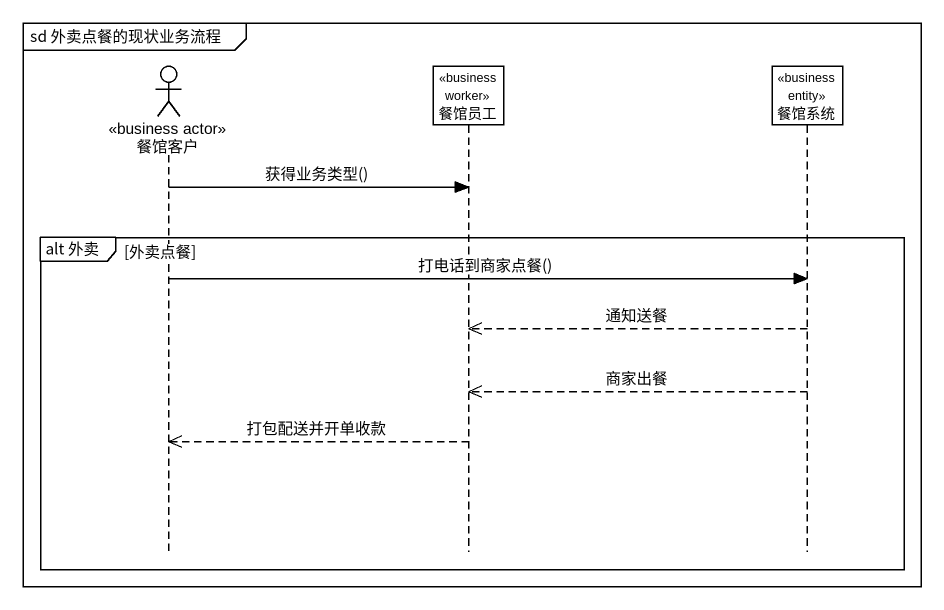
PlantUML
@startuml
mainframe sd 外卖点餐的现状业务流程
hide footbox
actor 餐馆客户 <<business actor>>
participant 餐馆员工 <<business worker>>
participant 餐馆系统 <<business entity>>

餐馆客户 -> 餐馆员工 : 获得业务类型()
group alt 外卖 [外卖点餐]
  餐馆客户 -> 餐馆系统 : 打电话到商家点餐()
  餐馆系统 -->> 餐馆员工 : 通知送餐
  餐馆系统 -->> 餐馆员工 : 商家出餐
  餐馆员工 -->> 餐馆客户 : 打包配送并开单收款
end
@enduml
